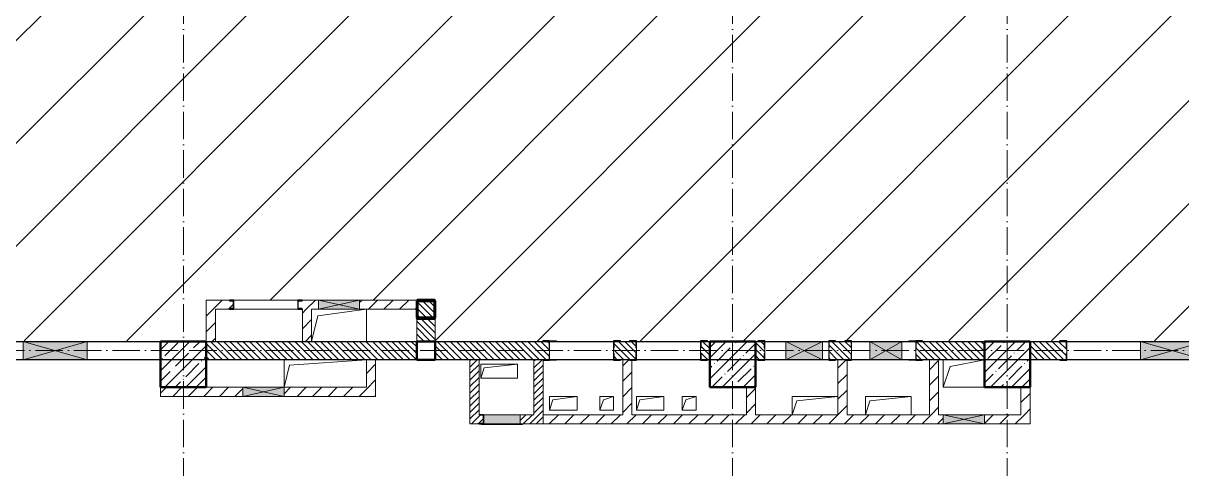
# Model space of a CAD drawing. Header units: millimetres. Extents: x 35697 to 388678, y -91946 to 171347.
# Drawn here: x 302971 to 315628, y -25073 to -20209 of the extents above; entities that cross this region are included whole.
import ezdxf

# ---------------------------------------------------------------- set-up
doc = ezdxf.new("R2010")
doc.units = ezdxf.units.MM
doc.linetypes.add('50_200_ШТРИХ_1Т_ш5_п1_п1_', pattern=[700, 500, -100, 0, -100])
for name, color, linetype, lineweight in [('0-1', 7, 'Continuous', 5), ('2.1) ПГП окна 2.8 м', 5, 'Continuous', 30), ('A-COLS-____-MCUT', 7, 'Continuous', 53), ('A-DETL-GENF-OTLN', 7, 'Continuous', 9), ('A-FLOR-____-OTLN', 7, 'Continuous', 9), ('A-GENM-____-MCUT', 7, 'Continuous', 25), ('A-GENM-____-OTLN', 7, 'Continuous', 9), ('A-GENM-____-OTLN-1', 7, 'Continuous', 25), ('A-GLAZ-____-OTLN', 7, 'Continuous', 9), ('A-WALL-____-MCUT', 7, 'Continuous', 13), ('A-WALL-____-PATT-1', 7, 'Continuous', 9), ('A-WALL-FNSH-MCUT-1', 7, 'Continuous', 9), ('I-WALL-____-OTLN', 7, 'Continuous', 9), ('S-COLS-____-MCUT', 7, 'Continuous', 50), ('S-COLS-____-OTLN', 7, 'Continuous', 9), ('S-GRID-____-OTLN-1', 7, '50_200_ШТРИХ_1Т_ш5_п1_п1_', 9), ('стяжа', 7, 'Continuous', 30)]:
    doc.layers.add(name, color=color, linetype=linetype, lineweight=lineweight)
doc.layers.add('A-GLAZ-____-OTLN-1', color=7, linetype='Continuous', lineweight=9, true_color=0xc0c0c0)
pattern_1 = [(135, (283770.707, -86863.456), (-35.35534, -35.35534), [])]
pattern_2 = [(45, (283770.71, -86863.46), (-84.85281, 84.85281), [])]
pattern_3 = [(45, (283770.707, -86863.456), (-35.35534, 35.35534), [])]

# ---------------------------------------------------------------- blocks, each defined once
blk = doc.blocks.new('Перемычка над витражем_2025_02_04_ifc-1-АР1_План отверстий 3 этажа в осях 1-64_Ю-ЯЯ')
at = {"layer": 'A-COLS-____-MCUT'}
for p, q in [((23500, 63619), (23500, 63443)), ((23506, 63443), (23506, 63619)), ((23688, 63631), (23512, 63631)), ((23512, 63625), (23688, 63625)), ((23694, 63619), (23694, 63443)), ((23700, 63443), (23700, 63619)), ((23688, 63437), (23512, 63437)), ((23512, 63431), (23688, 63431))]:
    blk.add_line(p, q, dxfattribs=at)
for centre, radius, start, end in [((23512, 63619), 12, 90, 180), ((23512, 63619), 6, 90, 180), ((23688, 63619), 12, 0, 90), ((23688, 63619), 6, 360, 90), ((23512, 63443), 12, 180, 270), ((23512, 63443), 6, 180, 270), ((23688, 63443), 12, 270, 0), ((23688, 63443), 6, 270, 360)]:
    blk.add_arc(centre, radius, start, end, dxfattribs=at)
blk = doc.blocks.new('BSC_Колонна _Прямоугольная - 500х500-V13-АР1_План отверстий 3 этажа в осях 1-64_Ю-ЯЯ')
at = {"layer": 'S-COLS-____-OTLN'}
h = blk.add_hatch(dxfattribs=at)
h.set_pattern_fill('FP_20', color=256, style=0, pattern_type=2)
h.set_pattern_definition([(45, (-26950, -62931.04), (-114.04925, 114.04925), []), (45, (-26835.95, -62931.04), (-114.04925, 114.04925), [201.613, -40.323, 3.353, -36.97])])
h.paths.add_polyline_path([(-250, -250), (250, -250), (250, 250), (-250, 250)], flags=0)
at = {"layer": 'S-COLS-____-MCUT'}
for p, q in [((250, 250), (-250, 250)), ((-250, 250), (-250, -250)), ((250, -250), (250, 250)), ((-250, -250), (250, -250))]:
    blk.add_line(p, q, dxfattribs=at)
blk = doc.blocks.new('BSC_Колонна _Прямоугольная - 500х500-V49-АР1_План отверстий 3 этажа в осях 1-64_Ю-ЯЯ')
at = {"layer": 'S-COLS-____-OTLN'}
h = blk.add_hatch(dxfattribs=at)
h.set_pattern_fill('FP_57', color=256, style=0, pattern_type=2)
h.set_pattern_definition([(45, (-29950, -62931.04), (-114.04925, 114.04925), []), (45, (-29835.95, -62931.04), (-114.04925, 114.04925), [201.613, -40.323, 3.353, -36.97])])
h.paths.add_polyline_path([(-250, -250), (250, -250), (250, 250), (-250, 250)], flags=0)
at = {"layer": 'S-COLS-____-MCUT'}
for p, q in [((250, 250), (-250, 250)), ((-250, 250), (-250, -250)), ((250, -250), (250, 250)), ((-250, -250), (250, -250))]:
    blk.add_line(p, q, dxfattribs=at)
blk = doc.blocks.new('BSC_Колонна _Прямоугольная - 500х500-V51-АР1_План отверстий 3 этажа в осях 1-64_Ю-ЯЯ')
at = {"layer": 'S-COLS-____-OTLN'}
h = blk.add_hatch(dxfattribs=at)
h.set_pattern_fill('FP_59', color=256, style=0, pattern_type=2)
h.set_pattern_definition([(45, (-20950, -62931.04), (-114.04925, 114.04925), []), (45, (-20835.95, -62931.04), (-114.04925, 114.04925), [201.613, -40.323, 3.353, -36.97])])
h.paths.add_polyline_path([(-250, -250), (250, -250), (250, 250), (-250, 250)], flags=0)
at = {"layer": 'S-COLS-____-MCUT'}
for p, q in [((250, 250), (-250, 250)), ((-250, 250), (-250, -250)), ((250, -250), (250, 250)), ((-250, -250), (250, -250))]:
    blk.add_line(p, q, dxfattribs=at)
blk = doc.blocks.new('Фахверк_СКБ_Уголок - 200_3960-28268576-АР1_План отверстий 3 этажа в осях 1-64_Ю-ЯЯ')
at = {"layer": 'A-GENM-____-MCUT'}
for p, q in [((200, 156), (125, 156)), ((125, 156), (125, 81)), ((131, 81), (131, 150)), ((131, 150), (200, 150)), ((200, 150), (200, 156)), ((125, 81), (131, 81)), ((131, 19), (125, 19)), ((125, 19), (125, -56)), ((131, -50), (131, 19)), ((125, -56), (200, -56)), ((200, -50), (131, -50)), ((200, -56), (200, -50))]:
    blk.add_line(p, q, dxfattribs=at)
blk = doc.blocks.new('154_Стойка_СКБ_Уголок - СМ-2180_200-28268025-АР1_План отверстий 3 этажа в осях 1-64_Ю-ЯЯ')
at = {"layer": 'A-GENM-____-MCUT'}
for p, q in [((125, 156), (125, 81)), ((200, 156), (125, 156)), ((131, 81), (131, 150)), ((131, 150), (200, 150)), ((200, 150), (200, 156)), ((125, 81), (131, 81)), ((131, 19), (125, 19)), ((125, 19), (125, -56)), ((131, -50), (131, 19)), ((125, -56), (200, -56)), ((200, -50), (131, -50)), ((200, -56), (200, -50))]:
    blk.add_line(p, q, dxfattribs=at)
blk = doc.blocks.new('Фахверк_СКБ_Уголок - 200_3960_зеркало-28268689-АР1_План отверстий 3 этажа в осях 1-64_Ю-ЯЯ')
at = {"layer": 'A-GENM-____-MCUT'}
for p, q in [((200, 156), (125, 156)), ((125, 156), (125, 81)), ((131, 81), (131, 150)), ((131, 150), (200, 150)), ((200, 150), (200, 156)), ((125, 81), (131, 81)), ((131, 19), (125, 19)), ((125, 19), (125, -56)), ((131, -50), (131, 19)), ((125, -56), (200, -56)), ((200, -50), (131, -50)), ((200, -56), (200, -50))]:
    blk.add_line(p, q, dxfattribs=at)
blk = doc.blocks.new('Стойка_Влож_Уголок_Опорный - Уголок-28213941-АР1_План отверстий 3 этажа в осях 1-64_Ю-ЯЯ')
at = {"layer": 'A-GENM-____-OTLN'}
for p, q in [((-212, -6), (-212, 0)), ((0, 0), (0, -6)), ((-212, -75), (-212, -6)), ((-212, -6), (-206, -6)), ((-212, -75), (-206, -75)), ((-6, -6), (0, -6)), ((-6, -75), (0, -75)), ((0, -6), (0, -75))]:
    blk.add_line(p, q, dxfattribs=at)
blk = doc.blocks.new('AR_Отверстие Ниша - Лючок-32405342-АР1_План отверстий 3 этажа в осях 1-64_Ю-ЯЯ')
at = {"layer": 'A-GLAZ-____-OTLN'}
blk.add_hatch(color=256, dxfattribs=at).paths.add_polyline_path([(-200, 50), (-200, -50), (200, -50), (200, 50)], flags=0)
for p, q in [((-200, 50), (200, 50)), ((-200, -50), (-200, 50)), ((200, -50), (-200, -50))]:
    blk.add_line(p, q, dxfattribs=at)
blk = doc.blocks.new('Л_Общий_Лючок - Лючок-29759355-АР1_План отверстий 3 этажа в осях 1-64_Ю-ЯЯ')
at = {"layer": 'A-GLAZ-____-OTLN-1'}
blk.add_hatch(color=256, dxfattribs=at).paths.add_polyline_path([(-3, -6), (424, -6), (424, 0), (-24, 0), (-24, -6)], flags=0)
at = {"layer": 'A-GLAZ-____-OTLN'}
for p, q in [((-24, 0), (-24, -6)), ((424, 0), (424, -6)), ((-24, -6), (424, -6))]:
    blk.add_line(p, q, dxfattribs=at)
blk = doc.blocks.new('154_Фахверк_СКБ_Швеллер - Тип_100_3960_зеркало-29769493-АР1_План отверстий 3 этажа в осях 1-64_Ю-ЯЯ')
at = {"layer": 'A-GENM-____-MCUT'}
for p, q in [((175, 50), (125, 50)), ((125, 50), (125, -50)), ((128, 47), (175, 47)), ((128, -47), (128, 47)), ((175, 47), (175, 50)), ((125, -50), (175, -50)), ((175, -47), (128, -47)), ((175, -50), (175, -47))]:
    blk.add_line(p, q, dxfattribs=at)
blk = doc.blocks.new('AR_Отверстие прямоугольное _в плите_ - AR_Отверстие прямоугольное _в плите_-30229432-АР1_План отверстий 3 этажа в осях 1-64_Ю-ЯЯ')
at = {"layer": 'A-GENM-____-OTLN'}
for p, q in [((250, 100), (-250, 100)), ((-250, 100), (-250, -100)), ((-250, -100), (-200, 50)), ((-200, 50), (250, 100))]:
    blk.add_line(p, q, dxfattribs=at)
blk = doc.blocks.new('AR_Отверстие прямоугольное _в плите_ - AR_Отверстие прямоугольное _в плите_-V165-АР1_План отверстий 3 этажа в осях 1-64_Ю-ЯЯ')
at = {"layer": 'A-GENM-____-OTLN'}
for p, q in [((250, 100), (-250, 100)), ((-250, 100), (-250, -100)), ((-250, -100), (-200, 50)), ((-200, 50), (250, 100)), ((250, -100), (250, 100))]:
    blk.add_line(p, q, dxfattribs=at)
blk = doc.blocks.new('AR_Отверстие прямоугольное _в плите_ - AR_Отверстие прямоугольное _в плите_-30229441-АР1_План отверстий 3 этажа в осях 1-64_Ю-ЯЯ')
at = {"layer": 'A-GENM-____-OTLN'}
for p, q in [((150, 75), (-150, 75)), ((-150, 75), (-150, -75)), ((-150, -75), (-113, 37)), ((-113, 37), (150, 75)), ((150, -75), (150, 75)), ((-150, -75), (150, -75))]:
    blk.add_line(p, q, dxfattribs=at)
blk = doc.blocks.new('AR_Отверстие прямоугольное _в плите_ - AR_Отверстие прямоугольное _в плите_-30423627-АР1_План отверстий 3 этажа в осях 1-64_Ю-ЯЯ')
at = {"layer": 'A-GENM-____-OTLN'}
for p, q in [((75, 75), (-75, 75)), ((-75, 75), (-75, -75)), ((-75, -75), (-37, 37)), ((-37, 37), (75, 75)), ((75, -75), (75, 75)), ((-75, -75), (75, -75))]:
    blk.add_line(p, q, dxfattribs=at)
blk = doc.blocks.new('AR_Отверстие прямоугольное _в плите_ - AR_Отверстие прямоугольное _в плите_-V167-АР1_План отверстий 3 этажа в осях 1-64_Ю-ЯЯ')
at = {"layer": 'A-GENM-____-OTLN'}
for p, q in [((200, 75), (-200, 75)), ((-200, 75), (-200, -75)), ((-200, -75), (-163, 37)), ((-163, 37), (200, 75)), ((200, -75), (200, 75)), ((-200, -75), (200, -75))]:
    blk.add_line(p, q, dxfattribs=at)
blk = doc.blocks.new('AR_Отверстие прямоугольное _в плите_ - AR_Отверстие прямоугольное _в плите_-30552527-АР1_План отверстий 3 этажа в осях 1-64_Ю-ЯЯ')
at = {"layer": 'A-GENM-____-OTLN'}
for p, q in [((-230, 105), (300, 175)), ((300, -175), (300, 175)), ((-300, -175), (-230, 105))]:
    blk.add_line(p, q, dxfattribs=at)
blk = doc.blocks.new('AR_Отверстие прямоугольное _в плите_ - AR_Отверстие прямоугольное _в плите_-30552666-АР1_План отверстий 3 этажа в осях 1-64_Ю-ЯЯ')
at = {"layer": 'A-GENM-____-OTLN'}
for p, q in [((-450, 150), (-450, -150)), ((-390, 90), (450, 150)), ((-450, -150), (-390, 90))]:
    blk.add_line(p, q, dxfattribs=at)
blk = doc.blocks.new('AR_Отверстие прямоугольное _в плите_ - AR_Отверстие прямоугольное _в плите_-30552670-АР1_План отверстий 3 этажа в осях 1-64_Ю-ЯЯ')
at = {"layer": 'A-GENM-____-OTLN'}
for p, q in [((-225, 150), (-225, -150)), ((-150, 75), (225, 150)), ((-225, -150), (-150, 75)), ((-225, -150), (225, -150))]:
    blk.add_line(p, q, dxfattribs=at)
blk = doc.blocks.new('154_Стойка_СКБ_Швеллер - СМ-2180_100-28318692-АР1_План отверстий 3 этажа в осях 1-64_Ю-ЯЯ')
at = {"layer": 'A-GENM-____-MCUT'}
for p, q in [((171, 50), (125, 50)), ((125, 50), (125, -50)), ((129.5, 42.4), (171, 42.4)), ((129.5, -42.4), (129.5, 42.4)), ((171, 42.4), (171, 50)), ((125, -50), (171, -50)), ((171, -42.4), (129.5, -42.4)), ((171, -50), (171, -42.4))]:
    blk.add_line(p, q, dxfattribs=at)
blk = doc.blocks.new('BSC_Колонна _Прямоугольная1 - 200х200 _металл_-35216022-АР1_План отверстий 3 этажа в осях 1-64_Ю-ЯЯ')
at = {"layer": 'S-COLS-____-MCUT'}
for p, q in [((100, 100), (-100, 100)), ((-100, 100), (-100, -100)), ((100, -100), (100, 100)), ((-100, -100), (100, -100))]:
    blk.add_line(p, q, dxfattribs=at)
blk = doc.blocks.new('AR_Отверстие прямоугольное _в стене_ - AR_Отверстие прямоугольное _в стене__ЭОМ-36421602-АР1_План отверстий 3 этажа в осях 1-64_Ю-ЯЯ')
at = {"layer": 'A-GLAZ-____-OTLN'}
blk.add_hatch(color=256, dxfattribs=at).paths.add_polyline_path([(200, -100), (200, 100), (-200, 100), (-200, -100)], flags=0)
at = {"layer": 'A-DETL-GENF-OTLN'}
for p, q in [((-200, -100), (-200, 100)), ((-200, 100), (200, 100)), ((200, 100), (-200, -100)), ((-200, 100), (200, -100)), ((200, 100), (-200, 100)), ((-200, 100), (-200, -100)), ((200, 100), (200, -100)), ((200, -100), (200, 100)), ((200, -100), (-200, -100)), ((-200, -100), (200, -100))]:
    blk.add_line(p, q, dxfattribs=at)
blk = doc.blocks.new('AR_Отверстие прямоугольное _в стене_ - AR_Отверстие прямоугольное _в стене__ЭОМ-36921298-АР1_План отверстий 3 этажа в осях 1-64_Ю-ЯЯ')
at = {"layer": 'A-GLAZ-____-OTLN'}
blk.add_hatch(color=256, dxfattribs=at).paths.add_polyline_path([(175, -100), (175, 100), (-175, 100), (-175, -100)], flags=0)
at = {"layer": 'A-DETL-GENF-OTLN'}
for p, q in [((-175, -100), (-175, 100)), ((-175, 100), (175, 100)), ((175, 100), (-175, -100)), ((-175, 100), (175, -100)), ((175, 100), (-175, 100)), ((-175, 100), (-175, -100)), ((175, 100), (175, -100)), ((175, -100), (175, 100)), ((175, -100), (-175, -100)), ((-175, -100), (175, -100))]:
    blk.add_line(p, q, dxfattribs=at)
blk = doc.blocks.new('AR_Отверстие прямоугольное _в стене_ - AR_Отверстие прямоугольное _в стене__ОВ-36919374-АР1_План отверстий 3 этажа в осях 1-64_Ю-ЯЯ')
at = {"layer": 'A-GLAZ-____-OTLN'}
blk.add_hatch(color=256, dxfattribs=at).paths.add_polyline_path([(225, -50), (225, 50), (-225, 50), (-225, -50)], flags=0)
at = {"layer": 'A-DETL-GENF-OTLN'}
for p, q in [((-225, -50), (-225, 50)), ((-225, 50), (225, 50)), ((225, 50), (-225, -50)), ((-225, 50), (225, -50)), ((225, 50), (-225, 50)), ((-225, 50), (-225, -50)), ((225, 50), (225, -50)), ((225, -50), (225, 50)), ((225, -50), (-225, -50)), ((-225, -50), (225, -50))]:
    blk.add_line(p, q, dxfattribs=at)
blk = doc.blocks.new('AR_Отверстие прямоугольное _в стене_ - AR_Отверстие прямоугольное _в стене__ОВ-36917871-АР1_План отверстий 3 этажа в осях 1-64_Ю-ЯЯ')
at = {"layer": 'A-GLAZ-____-OTLN'}
blk.add_hatch(color=256, dxfattribs=at).paths.add_polyline_path([(350, -100), (350, 100), (-350, 100), (-350, -100)], flags=0)
at = {"layer": 'A-DETL-GENF-OTLN'}
for p, q in [((-350, -100), (-350, 100)), ((-350, 100), (350, 100)), ((350, 100), (-350, -100)), ((-350, 100), (350, -100)), ((350, 100), (-350, 100)), ((-350, 100), (-350, -100)), ((350, 100), (350, -100)), ((350, -100), (350, 100)), ((350, -100), (-350, -100)), ((-350, -100), (350, -100))]:
    blk.add_line(p, q, dxfattribs=at)
blk = doc.blocks.new('AR_Отверстие прямоугольное _в стене__БезПР - AR_Отверстие прямоугольное _в стене__БезПР-36898991-АР1_План отверстий 3 этажа в осях 1-64_Ю-ЯЯ')
at = {"layer": 'A-GLAZ-____-OTLN'}
blk.add_hatch(color=256, dxfattribs=at).paths.add_polyline_path([(-225, 50), (-225, -50), (225, -50), (225, 50)], flags=0)
at = {"layer": 'A-DETL-GENF-OTLN'}
for p, q in [((-225, -50), (-225, 50)), ((-225, 50), (225, 50)), ((225, 50), (-225, -50)), ((-225, 50), (225, -50)), ((225, 50), (-225, 50)), ((-225, 50), (-225, -50)), ((225, 50), (225, -50)), ((225, -50), (225, 50)), ((225, -50), (-225, -50)), ((-225, -50), (225, -50))]:
    blk.add_line(p, q, dxfattribs=at)
at = {"layer": 'A-GLAZ-____-OTLN'}
blk.add_line((225, 50), (-225, 50), dxfattribs=at)
blk = doc.blocks.new('AR_Отверстие прямоугольное _в стене__БезПР - AR_Отверстие прямоугольное _в стене__БезПР-36899026-АР1_План отверстий 3 этажа в осях 1-64_Ю-ЯЯ')
at = {"layer": 'A-GLAZ-____-OTLN'}
blk.add_hatch(color=256, dxfattribs=at).paths.add_polyline_path([(225, -50), (225, 50), (-225, 50), (-225, -50)], flags=0)
at = {"layer": 'A-DETL-GENF-OTLN'}
for p, q in [((-225, -50), (-225, 50)), ((-225, 50), (225, 50)), ((225, 50), (-225, -50)), ((-225, 50), (225, -50)), ((225, 50), (-225, 50)), ((-225, 50), (-225, -50)), ((225, 50), (225, -50)), ((225, -50), (225, 50)), ((225, -50), (-225, -50)), ((-225, -50), (225, -50))]:
    blk.add_line(p, q, dxfattribs=at)
at = {"layer": 'A-GLAZ-____-OTLN'}
blk.add_line((225, 50), (-225, 50), dxfattribs=at)
blk = doc.blocks.new('3эт')
at = {"layer": 'S-GRID-____-OTLN-1', "color": 251, "ltscale": 0.6, "true_color": 0x636466}
for p, q in [((304720.7, 4029.4), (304720.7, -33971.9)), ((310720.7, 4029.4), (310720.7, -33971.9)), ((313720.7, 4029.4), (313720.7, -33971.9)), ((387845.1, -23782.4), (279101.9, -23782.4))]:
    blk.add_line(p, q, dxfattribs=at)

msp = doc.modelspace()

# ---------------------------------------------------------------- hatches: boundary and pattern name
at = {"layer": '2.1) ПГП окна 2.8 м'}
h = msp.add_hatch(dxfattribs=at)
h.set_pattern_fill('ANSI31', color=5, scale=250)
h.paths.add_polyline_path([(291171, -10232), (291096, -10232), (291096, -10238), (291021, -10238), (291021, -10232), (290671, -10232), (289771, -10232), (289321, -10232), (289321, -15457), (289327, -15457), (289327, -15532), (289325, -16432), (289327, -16432), (289327, -16507), (289321, -19182), (289321, -19682), (289321, -20007), (289327, -20007), (289327, -20082), (289321, -20182), (289321, -21132), (289321, -21782), (289327, -21782), (289327, -21857), (289321, -24832), (289571, -24832), (291171, -24832), (291371, -24832), (291371, -23682), (291621, -23682), (292721, -23682), (293121, -23682), (294221, -23682), (297676, -23682), (297676, -23676), (297751, -23676), (297757, -23676), (297826, -23676), (298676, -23677), (298676, -23676), (298745, -23676), (298751, -23676), (298826, -23676), (300046, -23677), (300046, -23676), (300121, -23676), (300127, -23676), (300196, -23676), (301271, -23677), (301271, -23676), (301346, -23676), (302696, -23677), (302696, -23676), (302771, -23676), (302777, -23676), (302846, -23676), (304971, -23677), (304971, -23232), (305225, -23232), (305271, -23232), (305971, -23232), (306017, -23232), (306196, -23232), (306646, -23232), (307271, -23232), (307471, -23232), (307471, -23432), (307471, -23432), (307471, -23682), (308646, -23682), (308646, -23676), (308721, -23676), (308727, -23676), (308796, -23676), (309421, -23677), (309421, -23676), (309496, -23676), (309596, -23676), (309596, -23676), (309671, -23676), (310371, -23677), (310371, -23676), (310471, -23676), (310471, -23682), (310996, -23682), (310996, -23676), (311071, -23676), (311771, -23677), (311771, -23676), (311846, -23676), (311946, -23676), (311946, -23676), (312021, -23676), (312646, -23677), (312646, -23676), (312715, -23676), (312721, -23676), (312796, -23676), (314296, -23677), (314296, -23676), (314371, -23676), (315996, -23677), (315996, -23676), (316065, -23676), (316071, -23676), (316146, -23676), (320296, -23677), (320296, -23676), (320371, -23676), (321996, -23677), (321996, -23676), (322065, -23676), (322071, -23676), (322146, -23676), (328971, -23678), (328971, -19332), (328671, -19332), (328671, -19432), (328471, -19432), (328471, -19332), (328121, -19332), (326321, -19332), (326321, -19682), (325721, -19682), (325721, -19432), (325521, -19432), (325521, -19332), (324996, -19332), (324996, -19338), (324921, -19338), (324921, -19332), (323121, -19332), (323121, -19338), (323021, -19338), (323021, -19682), (322421, -19682), (322421, -19432), (322221, -19432), (322221, -19332), (321796, -19332), (321796, -19338), (321721, -19338), (319921, -19332), (319921, -19338), (319846, -19338), (319771, -19332), (319771, -19682), (319171, -19682), (319171, -19432), (318971, -19432), (318971, -19332), (318596, -19332), (318596, -19338), (318521, -19338), (316721, -19332), (316721, -19338), (316646, -19338), (316171, -19332), (316171, -19682), (315571, -19682), (315571, -19332), (315396, -19332), (315396, -19338), (315321, -19338), (313521, -19332), (313521, -19338), (313446, -19338), (313221, -19335), (313221, -19432), (313021, -19432), (313021, -19682), (312421, -19682), (312421, -19432), (312218, -19432), (312243, -19357), (312421, -19332), (312421, -19082), (312196, -19082), (312127, -19082), (312127, -19151), (312121, -19263), (312121, -19151), (312121, -19082), (310321, -19082), (310321, -19151), (310321, -19263), (310321, -19338), (310246, -19338), (307471, -19332), (307471, -19682), (306871, -19682), (306871, -19382), (306771, -19382), (306771, -19182), (302071, -19182), (302071, -19382), (301971, -19382), (301971, -19682), (301471, -19682), (301471, -19382), (301371, -19382), (301371, -19182), (297371, -19182), (297371, -19382), (297271, -19382), (297271, -19682), (296771, -19682), (296771, -19382), (296671, -19382), (296671, -19182), (293771, -19182), (293771, -19382), (293671, -19382), (293671, -19682), (293171, -19682), (293171, -19382), (293071, -19382), (293071, -19182), (291971, -19182), (291971, -19382), (291171, -19382), (291171, -18582), (291371, -18582), (291371, -12832), (291171, -12832), (291171, -12232), (291171, -12032)])
h.paths.add_polyline_path([(298408, -21962), (300066, -21962), (300066, -20762), (298408, -20762)], flags=24)
at = {"layer": 'A-WALL-____-PATT-1'}
h = msp.add_hatch(dxfattribs=at)
h.set_pattern_fill('FP_7', color=256, style=0, pattern_type=2)
h.set_pattern_definition(pattern_2)
h.paths.add_polyline_path([(304971, -23332), (305225, -23332), (305225, -23325), (305266, -23325), (305266, -23240), (305225, -23240), (305225, -23232), (304971, -23232)], flags=0)
h.paths.add_polyline_path([(307271, -23332), (307271, -23232), (306646, -23232), (306646, -23332), (306734, -23332)], flags=0)
h.paths.add_polyline_path([(306017, -23332), (306196, -23332), (306196, -23232), (306017, -23232), (306017, -23240), (305975, -23240), (305975, -23325), (306017, -23325)], flags=0)
h = msp.add_hatch(dxfattribs=at)
h.set_pattern_fill('FP_9', color=256, style=0, pattern_type=2)
h.set_pattern_definition(pattern_1)
h.paths.add_polyline_path([(307471, -23682), (307471, -23232), (307271, -23232), (307271, -23682)], flags=0)
h = msp.add_hatch(dxfattribs=at)
h.set_pattern_fill('FP_7', color=256, style=0, pattern_type=2)
h.set_pattern_definition(pattern_2)
h.paths.add_polyline_path([(305071, -23682), (305071, -23332), (304971, -23332), (304971, -23682)], flags=0)
h = msp.add_hatch(dxfattribs=at)
h.set_pattern_fill('FP_7', color=256, style=0, pattern_type=2)
h.set_pattern_definition(pattern_2)
h.paths.add_polyline_path([(306121, -23682), (306121, -23332), (306021, -23332), (306021, -23682)], flags=0)
h = msp.add_hatch(dxfattribs=at)
h.set_pattern_fill('FP_9', color=256, style=0, pattern_type=2)
h.set_pattern_definition(pattern_1)
h.paths.add_polyline_path([(310377, -23882), (310471, -23882), (310471, -23682), (310377, -23682), (310377, -23751), (310371, -23751), (310371, -23813), (310377, -23813)], flags=0)
h.paths.add_polyline_path([(307271, -23882), (307271, -23682), (304971, -23682), (304971, -23882), (306821, -23882)], flags=0)
h.paths.add_polyline_path([(307471, -23882), (308715, -23882), (308715, -23813), (308721, -23813), (308721, -23751), (308715, -23751), (308715, -23682), (307471, -23682), (307471, -23751)], flags=0)
h.paths.add_polyline_path([(309665, -23882), (309665, -23813), (309671, -23813), (309671, -23751), (309665, -23751), (309665, -23682), (309427, -23682), (309427, -23751), (309421, -23751), (309421, -23813), (309427, -23813), (309427, -23882), (309621, -23882)], flags=0)
h = msp.add_hatch(dxfattribs=at)
h.set_pattern_fill('FP_9', color=256, style=0, pattern_type=2)
h.set_pattern_definition(pattern_1)
h.paths.add_polyline_path([(312971, -23882), (313471, -23882), (313471, -23682), (312727, -23682), (312727, -23751), (312721, -23751), (312721, -23813), (312727, -23813), (312727, -23882), (312871, -23882)], flags=0)
h.paths.add_polyline_path([(311777, -23882), (312015, -23882), (312015, -23813), (312021, -23813), (312021, -23751), (312015, -23751), (312015, -23682), (311777, -23682), (311777, -23751), (311771, -23751), (311771, -23813), (311777, -23813)], flags=0)
h.paths.add_polyline_path([(310971, -23882), (311065, -23882), (311065, -23813), (311071, -23813), (311071, -23751), (311065, -23751), (311065, -23682), (310971, -23682), (310971, -23776)], flags=0)
h = msp.add_hatch(dxfattribs=at)
h.set_pattern_fill('FP_9', color=256, style=0, pattern_type=2)
h.set_pattern_definition(pattern_1)
h.paths.add_polyline_path([(319471, -23882), (319471, -23682), (317221, -23682), (317221, -23882), (319106, -23882)], flags=0)
h.paths.add_polyline_path([(316077, -23882), (316521, -23882), (316521, -23682), (316077, -23682), (316077, -23751), (316071, -23751), (316071, -23813), (316077, -23813), (316077, -23842)], flags=0)
h.paths.add_polyline_path([(314296, -23882), (314365, -23882), (314365, -23813), (314371, -23813), (314371, -23751), (314365, -23751), (314365, -23682), (313971, -23682), (313971, -23882)], flags=0)
h = msp.add_hatch(dxfattribs=at)
h.set_pattern_fill('FP_7', color=256, style=0, pattern_type=2)
h.set_pattern_definition(pattern_2)
h.paths.add_polyline_path([(306734, -24282), (306821, -24282), (306821, -23882), (306721, -23882), (306721, -24282)], flags=0)
h = msp.add_hatch(dxfattribs=at)
h.set_pattern_fill('FP_8', color=256, style=0, pattern_type=2)
h.set_pattern_definition(pattern_3)
h.paths.add_polyline_path([(307951, -24582), (307951, -23882), (307851, -23882), (307851, -24582)], flags=0)
h = msp.add_hatch(dxfattribs=at)
h.set_pattern_fill('FP_8', color=256, style=0, pattern_type=2)
h.set_pattern_definition(pattern_3)
h.paths.add_polyline_path([(308651, -24482), (308651, -23888), (308646, -23888), (308646, -23882), (308551, -23882), (308551, -24482), (308646, -24482)], flags=0)
h = msp.add_hatch(dxfattribs=at)
h.set_pattern_fill('FP_7', color=256, style=0, pattern_type=2)
h.set_pattern_definition(pattern_2)
h.paths.add_polyline_path([(309621, -24482), (309621, -23888), (309596, -23888), (309596, -23882), (309521, -23882), (309521, -24482), (309596, -24482)], flags=0)
h = msp.add_hatch(dxfattribs=at)
h.set_pattern_fill('FP_7', color=256, style=0, pattern_type=2)
h.set_pattern_definition(pattern_2)
h.paths.add_polyline_path([(311971, -24482), (311971, -23888), (311946, -23888), (311946, -23882), (311871, -23882), (311871, -24482), (311946, -24482)], flags=0)
h = msp.add_hatch(dxfattribs=at)
h.set_pattern_fill('FP_7', color=256, style=0, pattern_type=2)
h.set_pattern_definition(pattern_2)
h.paths.add_polyline_path([(312971, -24482), (312971, -23882), (312871, -23882), (312871, -24482)], flags=0)
h = msp.add_hatch(dxfattribs=at)
h.set_pattern_fill('FP_7', color=256, style=0, pattern_type=2)
h.set_pattern_definition(pattern_2)
h.paths.add_polyline_path([(306721, -24282), (306721, -24182), (305821, -24182), (305821, -24282), (305850, -24282)], flags=0)
h.paths.add_polyline_path([(305371, -24282), (305371, -24182), (304471, -24182), (304471, -24282), (304971, -24282)], flags=0)
h = msp.add_hatch(dxfattribs=at)
h.set_pattern_fill('FP_7', color=256, style=0, pattern_type=2)
h.set_pattern_definition(pattern_2)
h.paths.add_polyline_path([(310971, -24482), (310971, -24182), (310871, -24182), (310871, -24482)], flags=0)
h = msp.add_hatch(dxfattribs=at)
h.set_pattern_fill('FP_7', color=256, style=0, pattern_type=2)
h.set_pattern_definition(pattern_2)
h.paths.add_polyline_path([(313971, -24482), (313971, -24182), (313871, -24182), (313871, -24482)], flags=0)
h = msp.add_hatch(dxfattribs=at)
h.set_pattern_fill('FP_8', color=256, style=0, pattern_type=2)
h.set_pattern_definition(pattern_3)
h.paths.add_polyline_path([(308401, -24582), (308651, -24582), (308651, -24482), (308401, -24482), (308401, -24507)], flags=0)
h.paths.add_polyline_path([(307969, -24579), (307998, -24579), (307998, -24485), (307951, -24485), (307951, -24579)], flags=0)
h = msp.add_hatch(dxfattribs=at)
h.set_pattern_fill('FP_7', color=256, style=0, pattern_type=2)
h.set_pattern_definition(pattern_2)
h.paths.add_polyline_path([(313971, -24582), (313971, -24482), (313471, -24482), (313471, -24582), (313804, -24582)], flags=0)
h.paths.add_polyline_path([(313021, -24582), (313021, -24482), (308651, -24482), (308651, -24582), (312036, -24582)], flags=0)

# ---------------------------------------------------------------- linework, layer by layer
msp.add_lwpolyline([(294221, -23682), (358221, -23682), (358221, -23882), (294221, -23882)], close=True)
at = {"layer": 'A-FLOR-____-OTLN'}
for p, q in [((306721, -23332), (306721, -23682)), ((305821, -24182), (305821, -23882)), ((313021, -24182), (313021, -23882)), ((307971, -23932), (308371, -23932)), ((307971, -24082), (307971, -23932)), ((308371, -23932), (308371, -24082)), ((308371, -24082), (307971, -24082)), ((308721, -24282), (309021, -24282)), ((308721, -24432), (308721, -24282)), ((309021, -24282), (309021, -24432)), ((309271, -24282), (309421, -24282)), ((309271, -24432), (309271, -24282)), ((309421, -24282), (309421, -24432)), ((309671, -24282), (309971, -24282)), ((309671, -24432), (309671, -24282)), ((309971, -24282), (309971, -24432)), ((310171, -24282), (310321, -24282)), ((310171, -24432), (310171, -24282)), ((310321, -24282), (310321, -24432)), ((311371, -24282), (311871, -24282)), ((311371, -24482), (311371, -24282)), ((312171, -24282), (312671, -24282)), ((312171, -24482), (312171, -24282)), ((312671, -24282), (312671, -24482)), ((313471, -24182), (313021, -24182)), ((309021, -24432), (308721, -24432)), ((309421, -24432), (309271, -24432)), ((309971, -24432), (309671, -24432)), ((310321, -24432), (310171, -24432))]:
    msp.add_line(p, q, dxfattribs=at)
at = {"layer": 'A-WALL-____-MCUT'}
for p, q in [((307471, -23232), (307271, -23232)), ((307271, -23232), (307271, -23682)), ((307471, -23682), (307471, -23232)), ((307271, -23682), (304971, -23682)), ((308646, -23682), (307471, -23682)), ((308721, -23813), (308721, -23751)), ((309421, -23751), (309421, -23813)), ((309596, -23682), (309496, -23682)), ((309671, -23813), (309671, -23751)), ((310371, -23751), (310371, -23813)), ((310471, -23682), (310446, -23682)), ((310996, -23682), (310971, -23682)), ((311071, -23813), (311071, -23751)), ((311771, -23751), (311771, -23813)), ((311946, -23682), (311846, -23682)), ((312021, -23813), (312021, -23751)), ((312721, -23751), (312721, -23813)), ((313471, -23682), (312796, -23682)), ((314296, -23682), (313971, -23682)), ((314371, -23813), (314371, -23751)), ((304971, -23882), (307271, -23882)), ((307471, -23882), (308646, -23882)), ((309596, -23882), (309496, -23882)), ((310446, -23882), (310471, -23882)), ((310971, -23882), (310996, -23882)), ((311946, -23882), (311846, -23882)), ((312796, -23882), (313471, -23882)), ((313971, -23882), (314296, -23882))]:
    msp.add_line(p, q, dxfattribs=at)
at = {"layer": 'A-WALL-FNSH-MCUT-1'}
for p, q in [((305225, -23232), (304971, -23232)), ((304971, -23232), (304971, -23682)), ((306196, -23232), (306017, -23232)), ((307271, -23232), (306646, -23232)), ((305071, -23332), (305225, -23332)), ((305071, -23682), (305071, -23332)), ((306017, -23332), (306021, -23332)), ((306021, -23332), (306021, -23682)), ((306121, -23682), (306121, -23332)), ((306121, -23332), (306196, -23332)), ((306646, -23332), (307271, -23332)), ((306721, -23882), (306721, -24182)), ((306821, -24282), (306821, -23882)), ((307851, -23882), (307851, -24582)), ((307951, -24482), (307951, -23882)), ((308551, -23882), (308551, -24482)), ((308651, -24582), (308651, -23888)), ((309521, -23882), (309521, -24482)), ((309621, -24482), (309621, -23888)), ((311871, -23882), (311871, -24482)), ((311971, -24482), (311971, -23888)), ((312871, -23882), (312871, -24482)), ((312971, -24482), (312971, -23882)), ((304471, -24182), (304471, -24282)), ((304471, -24282), (305371, -24282)), ((305371, -24182), (304971, -24182)), ((306721, -24182), (305821, -24182)), ((305821, -24282), (306821, -24282)), ((310871, -24182), (310871, -24482)), ((310971, -24482), (310971, -24182)), ((313871, -24182), (313871, -24482)), ((313971, -24582), (313971, -24182)), ((308551, -24482), (308401, -24482)), ((309521, -24482), (308651, -24482)), ((310871, -24482), (309621, -24482)), ((311871, -24482), (310971, -24482)), ((312871, -24482), (311971, -24482)), ((313021, -24482), (312971, -24482)), ((313871, -24482), (313471, -24482)), ((307851, -24582), (307951, -24582)), ((308401, -24582), (313021, -24582)), ((313471, -24582), (313971, -24582))]:
    msp.add_line(p, q, dxfattribs=at)
at = {"layer": 'I-WALL-____-OTLN'}
for p, q in [((305271, -23232), (305971, -23232)), ((305971, -23332), (305271, -23332)), ((302771, -23682), (302971, -23682)), ((303671, -23682), (304471, -23682)), ((308721, -23682), (309421, -23682)), ((309671, -23682), (310371, -23682)), ((311071, -23682), (311301, -23682)), ((311701, -23682), (311771, -23682)), ((312021, -23682), (312221, -23682)), ((312571, -23682), (312721, -23682)), ((314371, -23682), (315176, -23682)), ((302971, -23882), (302771, -23882)), ((304471, -23882), (303671, -23882)), ((309421, -23882), (308721, -23882)), ((310371, -23882), (309671, -23882)), ((311301, -23882), (311071, -23882)), ((311771, -23882), (311701, -23882)), ((312221, -23882), (312021, -23882)), ((312721, -23882), (312571, -23882)), ((315176, -23882), (314371, -23882))]:
    msp.add_line(p, q, dxfattribs=at)

# ---------------------------------------------------------------- block references
at = {"layer": '0-1'}
msp.add_blockref('Перемычка над витражем_2025_02_04_ifc-1-АР1_План отверстий 3 этажа в осях 1-64_Ю-ЯЯ', (283771, -86863), dxfattribs=at)
at = {"layer": 'A-GENM-____-OTLN'}
for name, p in [('AR_Отверстие прямоугольное _в плите_ - AR_Отверстие прямоугольное _в плите_-30552527-АР1_План отверстий 3 этажа в осях 1-64_Ю-ЯЯ', (306421, -23507)), ('AR_Отверстие прямоугольное _в плите_ - AR_Отверстие прямоугольное _в плите_-30552666-АР1_План отверстий 3 этажа в осях 1-64_Ю-ЯЯ', (306271, -24032)), ('AR_Отверстие прямоугольное _в плите_ - AR_Отверстие прямоугольное _в плите_-30552670-АР1_План отверстий 3 этажа в осях 1-64_Ю-ЯЯ', (313246, -24032)), ('AR_Отверстие прямоугольное _в плите_ - AR_Отверстие прямоугольное _в плите_-V167-АР1_План отверстий 3 этажа в осях 1-64_Ю-ЯЯ', (308171, -24007)), ('AR_Отверстие прямоугольное _в плите_ - AR_Отверстие прямоугольное _в плите_-30229441-АР1_План отверстий 3 этажа в осях 1-64_Ю-ЯЯ', (308871, -24357)), ('AR_Отверстие прямоугольное _в плите_ - AR_Отверстие прямоугольное _в плите_-30423627-АР1_План отверстий 3 этажа в осях 1-64_Ю-ЯЯ', (309346, -24357)), ('AR_Отверстие прямоугольное _в плите_ - AR_Отверстие прямоугольное _в плите_-30229441-АР1_План отверстий 3 этажа в осях 1-64_Ю-ЯЯ', (309821, -24357)), ('AR_Отверстие прямоугольное _в плите_ - AR_Отверстие прямоугольное _в плите_-30423627-АР1_План отверстий 3 этажа в осях 1-64_Ю-ЯЯ', (310246, -24357)), ('AR_Отверстие прямоугольное _в плите_ - AR_Отверстие прямоугольное _в плите_-30229432-АР1_План отверстий 3 этажа в осях 1-64_Ю-ЯЯ', (311621, -24382)), ('AR_Отверстие прямоугольное _в плите_ - AR_Отверстие прямоугольное _в плите_-V165-АР1_План отверстий 3 этажа в осях 1-64_Ю-ЯЯ', (312421, -24382))]:
    msp.add_blockref(name, p, dxfattribs=at)
for p, rotation in [((308721, -23676), 89.99999999999955), ((312721, -23888), 269.9999999999995)]:
    msp.add_blockref('Стойка_Влож_Уголок_Опорный - Уголок-28213941-АР1_План отверстий 3 этажа в осях 1-64_Ю-ЯЯ', p, dxfattribs=dict(at, rotation=rotation))
at = {"layer": 'A-GENM-____-OTLN-1', "rotation": 180}
for name, p in [('154_Стойка_СКБ_Швеллер - СМ-2180_100-28318692-АР1_План отверстий 3 этажа в осях 1-64_Ю-ЯЯ', (305396, -23282)), ('154_Стойка_СКБ_Уголок - СМ-2180_200-28268025-АР1_План отверстий 3 этажа в осях 1-64_Ю-ЯЯ', (308846, -23732)), ('Фахверк_СКБ_Уголок - 200_3960-28268576-АР1_План отверстий 3 этажа в осях 1-64_Ю-ЯЯ', (309796, -23732)), ('Фахверк_СКБ_Уголок - 200_3960_зеркало-28268689-АР1_План отверстий 3 этажа в осях 1-64_Ю-ЯЯ', (311196, -23732)), ('Фахверк_СКБ_Уголок - 200_3960_зеркало-28268689-АР1_План отверстий 3 этажа в осях 1-64_Ю-ЯЯ', (312146, -23732)), ('Фахверк_СКБ_Уголок - 200_3960-28268576-АР1_План отверстий 3 этажа в осях 1-64_Ю-ЯЯ', (314496, -23732)), ('154_Фахверк_СКБ_Швеллер - Тип_100_3960_зеркало-29769493-АР1_План отверстий 3 этажа в осях 1-64_Ю-ЯЯ', (308126, -24532))]:
    msp.add_blockref(name, p, dxfattribs=at)
at = {"layer": 'A-GENM-____-OTLN-1'}
for name, p in [('154_Стойка_СКБ_Швеллер - СМ-2180_100-28318692-АР1_План отверстий 3 этажа в осях 1-64_Ю-ЯЯ', (305846, -23282)), ('Фахверк_СКБ_Уголок - 200_3960_зеркало-28268689-АР1_План отверстий 3 этажа в осях 1-64_Ю-ЯЯ', (309296, -23832)), ('Фахверк_СКБ_Уголок - 200_3960_зеркало-28268689-АР1_План отверстий 3 этажа в осях 1-64_Ю-ЯЯ', (310246, -23832)), ('Фахверк_СКБ_Уголок - 200_3960-28268576-АР1_План отверстий 3 этажа в осях 1-64_Ю-ЯЯ', (311646, -23832)), ('154_Стойка_СКБ_Уголок - СМ-2180_200-28268025-АР1_План отверстий 3 этажа в осях 1-64_Ю-ЯЯ', (312596, -23832))]:
    msp.add_blockref(name, p, dxfattribs=at)
at = {"layer": 'A-GLAZ-____-OTLN'}
for name, p in [('AR_Отверстие прямоугольное _в стене_ - AR_Отверстие прямоугольное _в стене__ОВ-36919374-АР1_План отверстий 3 этажа в осях 1-64_Ю-ЯЯ', (306421, -23282)), ('AR_Отверстие прямоугольное _в стене_ - AR_Отверстие прямоугольное _в стене__ОВ-36917871-АР1_План отверстий 3 этажа в осях 1-64_Ю-ЯЯ', (303321, -23782)), ('AR_Отверстие прямоугольное _в стене_ - AR_Отверстие прямоугольное _в стене__ЭОМ-36421602-АР1_План отверстий 3 этажа в осях 1-64_Ю-ЯЯ', (311501, -23782)), ('AR_Отверстие прямоугольное _в стене_ - AR_Отверстие прямоугольное _в стене__ЭОМ-36921298-АР1_План отверстий 3 этажа в осях 1-64_Ю-ЯЯ', (312396, -23782)), ('AR_Отверстие прямоугольное _в стене_ - AR_Отверстие прямоугольное _в стене__ОВ-36917871-АР1_План отверстий 3 этажа в осях 1-64_Ю-ЯЯ', (315526, -23782)), ('AR_Отверстие прямоугольное _в стене__БезПР - AR_Отверстие прямоугольное _в стене__БезПР-36899026-АР1_План отверстий 3 этажа в осях 1-64_Ю-ЯЯ', (305596, -24232)), ('Л_Общий_Лючок - Лючок-29759355-АР1_План отверстий 3 этажа в осях 1-64_Ю-ЯЯ', (308001, -24582))]:
    msp.add_blockref(name, p, dxfattribs=at)
at = {"layer": 'A-GLAZ-____-OTLN', "rotation": 180}
for name, p in [('AR_Отверстие Ниша - Лючок-32405342-АР1_План отверстий 3 этажа в осях 1-64_Ю-ЯЯ', (308201, -24532)), ('AR_Отверстие прямоугольное _в стене__БезПР - AR_Отверстие прямоугольное _в стене__БезПР-36898991-АР1_План отверстий 3 этажа в осях 1-64_Ю-ЯЯ', (313246, -24532))]:
    msp.add_blockref(name, p, dxfattribs=at)
at = {"layer": 'S-COLS-____-OTLN'}
for name, p in [('BSC_Колонна _Прямоугольная - 500х500-V51-АР1_План отверстий 3 этажа в осях 1-64_Ю-ЯЯ', (304721, -23932)), ('BSC_Колонна _Прямоугольная - 500х500-V13-АР1_План отверстий 3 этажа в осях 1-64_Ю-ЯЯ', (310721, -23932)), ('BSC_Колонна _Прямоугольная - 500х500-V49-АР1_План отверстий 3 этажа в осях 1-64_Ю-ЯЯ', (313721, -23932))]:
    msp.add_blockref(name, p, dxfattribs=at)
at = {"layer": 'S-COLS-____-OTLN', "rotation": 270.0000000000001}
msp.add_blockref('BSC_Колонна _Прямоугольная1 - 200х200 _металл_-35216022-АР1_План отверстий 3 этажа в осях 1-64_Ю-ЯЯ', (307371, -23782), dxfattribs=at)
at = {"layer": 'стяжа'}
msp.add_blockref('3эт', (0, 0), dxfattribs=at)

doc.saveas('drawing.dxf')
